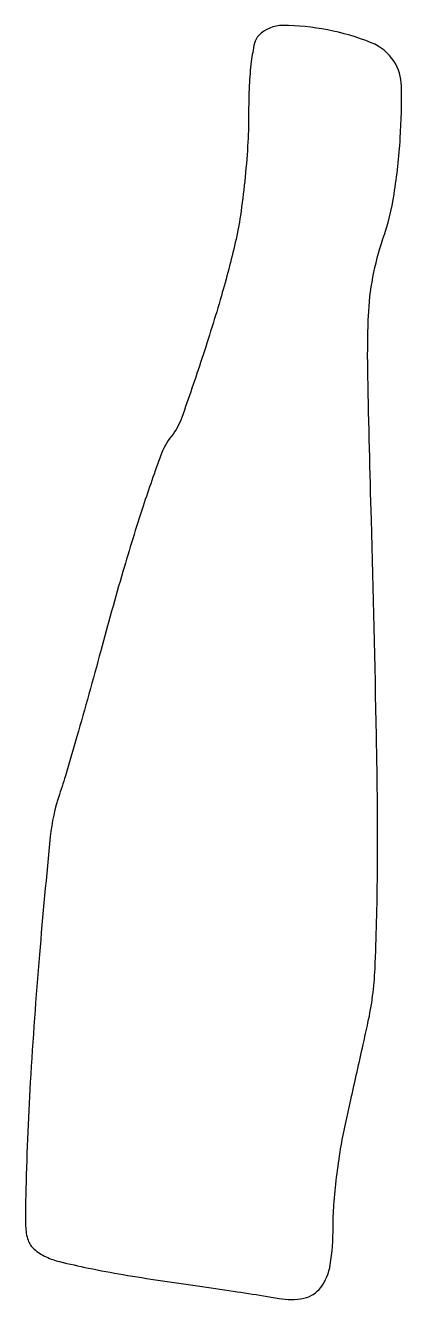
# Model space of a CAD drawing. Extents: x 1 to 45, y 0 to 151.
import ezdxf

# ---------------------------------------------------------------- set-up
doc = ezdxf.new("R2010")
doc.units = 0

msp = doc.modelspace()

# ---------------------------------------------------------------- linework, layer by layer
msp.add_lwpolyline([(28.2, 149.8, 0.144573), (27.690293, 148.863075, 0.021158), (27.322834, 146.706595, 0.020412), (27.078419, 143.859904, 0.011208), (27, 140.362053, -0.015578), (26.886238, 136.711484, -0.010397), (26.53904, 132.542962, -0.010474), (26.033075, 128.511087, -0.020159), (25.430773, 125.312053, -0.014354), (23.77731, 118.972075, -0.008675), (21.474742, 111.559287, -0.005384), (19.094921, 104.595252, -0.083332), (17.872623, 102.391154, 0.081372), (16.622092, 100.156706, 0.007454), (14.535324, 94.122252, 0.008797), (12.138246, 86.385096, 0.005082), (9.513762, 77, -0.002124), (8.115781, 71.88437, -0.002213), (6.692962, 66.85, -0.002127), (5.425024, 62.508001, -0.009691), (4.627854, 60, 0.056774), (3.552807, 55.04637, 0.004107), (2.262932, 41.075982, 0.006313), (1.186121, 25.98368, 0.008923), (0.637053, 12.519294, 0.010426), (0.629713, 8.955534, 0.076305), (0.91941, 7.279017, 0.138046), (1.637873, 6.223821, 0.062548), (3.053991, 5.308673, 0.053935), (4.645081, 4.744008, 0.007468), (8.073137, 3.983453, 0.008485), (12.175832, 3.209643, 0.007098), (16.553991, 2.5244, -0.001108), (20.971236, 1.887151, -0.001268), (25.191927, 1.257773, -0.001143), (28.770619, 0.706479, -0.007219), (30.58874, 0.39519, 0.097358), (33.53609, 0.424951, 0.181145), (35.530152, 1.682374, 0.125826), (36.661914, 4.363332, 0.037666), (36.991602, 8.821429, -0.019743), (37.092008, 11.462211, -0.010293), (37.414619, 14.741295, -0.01022), (37.884493, 18.097628, -0.015365), (38.443452, 21, 0.000298), (39.090721, 23.889246, 0.000198), (39.830367, 27.20625, 0.000199), (40.546212, 30.42855, 0.000388), (41.114305, 33, 0.043222), (41.950129, 39.380031, 0.009267), (42.233232, 50.549672, 0.006686), (42.125368, 66.979853, 0.001903), (41.519347, 92.5, -0.00157), (41.105104, 109.468544, -0.01561), (41.175926, 116.585706, -0.036164), (41.701506, 121.197848, -0.035438), (42.887688, 125.718455, 0.04236), (44.203475, 131.031067, 0.02393), (44.93416, 137.630757, 0.020201), (45.070388, 143.81706, 0.137797), (44.199642, 146.711213, 0.158003), (41.512685, 148.934571, 0.04682), (36.326082, 150.450057, 0.046236), (31.049401, 150.970435, 0.200445)], format="xyb", close=True)

doc.saveas('drawing.dxf')
